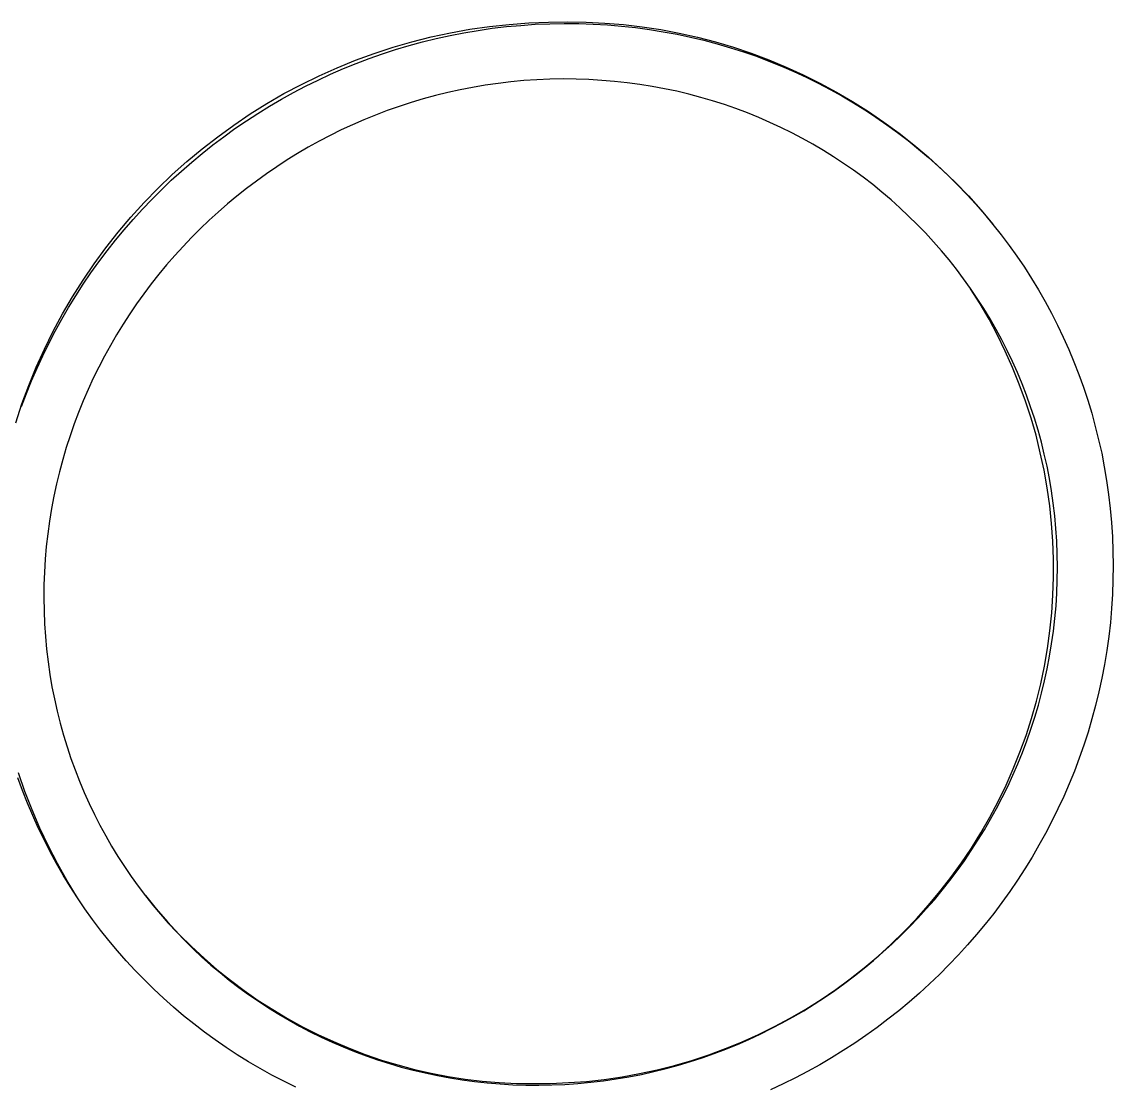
# Model space of a CAD drawing. Header units: millimetres. Extents: x -665 to 1920, y -373 to 1434.
# Drawn here: x 3.8 to 14.24, y 324.57 to 334.75 of the extents above; entities that cross this region are included whole.
import ezdxf

# ---------------------------------------------------------------- set-up
doc = ezdxf.new("R2010")
doc.units = ezdxf.units.MM
doc.header["$MEASUREMENT"] = 0
doc.layers.add('Utwórz2D linie widoczne', color=7, linetype='Continuous', true_color=0x000000)

msp = doc.modelspace()

# ---------------------------------------------------------------- linework, layer by layer
at = {"layer": 'Utwórz2D linie widoczne'}
for p, q in [((8.648, 334.737), (8.837, 334.744)), ((8.837, 334.744), (9.016, 334.748)), ((9.016, 334.748), (9.196, 334.745)), ((9.196, 334.745), (9.375, 334.736)), ((7.713, 334.603), (7.898, 334.642)), ((7.894, 334.618), (8.027, 334.644)), ((7.898, 334.642), (8.084, 334.676)), ((8.027, 334.644), (8.162, 334.666)), ((8.084, 334.676), (8.271, 334.703)), ((8.162, 334.666), (8.297, 334.686)), ((8.271, 334.703), (8.459, 334.723)), ((8.297, 334.686), (8.433, 334.702)), ((8.433, 334.702), (8.571, 334.714)), ((8.459, 334.723), (8.648, 334.737)), ((8.571, 334.714), (8.709, 334.724)), ((8.709, 334.724), (8.848, 334.73)), ((8.848, 334.73), (8.987, 334.732)), ((8.987, 334.732), (9.125, 334.731)), ((9.125, 334.731), (9.262, 334.726)), ((9.262, 334.726), (9.399, 334.718)), ((9.375, 334.736), (9.553, 334.721)), ((9.399, 334.718), (9.534, 334.707)), ((9.534, 334.707), (9.669, 334.693)), ((9.553, 334.721), (9.731, 334.7)), ((9.669, 334.693), (9.802, 334.675)), ((9.731, 334.7), (9.909, 334.673)), ((9.802, 334.675), (9.934, 334.653)), ((9.909, 334.673), (10.085, 334.64)), ((9.934, 334.653), (10.065, 334.629)), ((10.085, 334.64), (10.26, 334.6)), ((7.348, 334.504), (7.529, 334.557)), ((7.501, 334.521), (7.631, 334.556)), ((7.529, 334.557), (7.713, 334.603)), ((7.631, 334.556), (7.762, 334.589)), ((7.762, 334.589), (7.894, 334.618)), ((10.065, 334.629), (10.195, 334.601)), ((10.195, 334.601), (10.323, 334.571)), ((10.26, 334.6), (10.433, 334.555)), ((10.323, 334.571), (10.45, 334.537)), ((10.433, 334.555), (10.605, 334.504)), ((10.45, 334.537), (10.576, 334.5)), ((6.99, 334.381), (7.168, 334.445)), ((7.12, 334.397), (7.246, 334.441)), ((7.168, 334.445), (7.348, 334.504)), ((7.246, 334.441), (7.373, 334.483)), ((7.373, 334.483), (7.501, 334.521)), ((10.576, 334.5), (10.701, 334.46)), ((10.605, 334.504), (10.775, 334.447)), ((10.701, 334.46), (10.824, 334.418)), ((10.775, 334.447), (10.943, 334.384)), ((6.815, 334.309), (6.99, 334.381)), ((6.873, 334.3), (6.996, 334.35)), ((6.996, 334.35), (7.12, 334.397)), ((10.824, 334.418), (10.945, 334.372)), ((10.943, 334.384), (11.108, 334.315)), ((10.945, 334.372), (11.066, 334.323)), ((6.472, 334.149), (6.642, 334.232)), ((6.631, 334.191), (6.751, 334.247)), ((6.642, 334.232), (6.815, 334.309)), ((6.751, 334.247), (6.873, 334.3)), ((11.066, 334.323), (11.184, 334.272)), ((11.108, 334.315), (11.272, 334.241)), ((11.184, 334.272), (11.301, 334.218)), ((11.272, 334.241), (11.432, 334.161)), ((6.305, 334.061), (6.472, 334.149)), ((6.396, 334.071), (6.512, 334.132)), ((6.512, 334.132), (6.631, 334.191)), ((8.11, 334.121), (7.99, 334.098)), ((8.231, 334.141), (8.11, 334.121)), ((8.353, 334.159), (8.231, 334.141)), ((8.476, 334.173), (8.353, 334.159)), ((8.6, 334.185), (8.476, 334.173)), ((8.724, 334.193), (8.6, 334.185)), ((8.849, 334.198), (8.724, 334.193)), ((8.975, 334.201), (8.849, 334.198)), ((9.099, 334.2), (8.975, 334.201)), ((9.223, 334.196), (9.099, 334.2)), ((9.346, 334.188), (9.223, 334.196)), ((9.467, 334.178), (9.346, 334.188)), ((9.588, 334.165), (9.467, 334.178)), ((9.708, 334.149), (9.588, 334.165)), ((9.827, 334.13), (9.708, 334.149)), ((9.945, 334.108), (9.827, 334.13)), ((11.301, 334.218), (11.417, 334.161)), ((11.417, 334.161), (11.53, 334.101)), ((11.432, 334.161), (11.59, 334.076)), ((6.141, 333.966), (6.305, 334.061)), ((6.28, 334.007), (6.396, 334.071)), ((7.753, 334.042), (7.637, 334.01)), ((7.871, 334.071), (7.753, 334.042)), ((7.99, 334.098), (7.871, 334.071)), ((10.062, 334.083), (9.945, 334.108)), ((10.178, 334.055), (10.062, 334.083)), ((10.293, 334.025), (10.178, 334.055)), ((10.406, 333.992), (10.293, 334.025)), ((11.53, 334.101), (11.642, 334.039)), ((11.59, 334.076), (11.745, 333.985)), ((11.642, 334.039), (11.752, 333.974)), ((5.981, 333.866), (6.141, 333.966)), ((6.055, 333.872), (6.167, 333.941)), ((6.167, 333.941), (6.28, 334.007)), ((7.406, 333.939), (7.293, 333.899)), ((7.521, 333.976), (7.406, 333.939)), ((7.637, 334.01), (7.521, 333.976)), ((10.518, 333.956), (10.406, 333.992)), ((10.629, 333.917), (10.518, 333.956)), ((10.738, 333.876), (10.629, 333.917)), ((11.745, 333.985), (11.896, 333.889)), ((11.752, 333.974), (11.861, 333.906)), ((5.824, 333.76), (5.981, 333.866)), ((5.945, 333.8), (6.055, 333.872)), ((7.07, 333.811), (6.961, 333.763)), ((7.181, 333.856), (7.07, 333.811)), ((7.293, 333.899), (7.181, 333.856)), ((10.847, 333.833), (10.738, 333.876)), ((10.954, 333.786), (10.847, 333.833)), ((11.861, 333.906), (11.967, 333.836)), ((11.896, 333.889), (12.044, 333.788)), ((11.967, 333.836), (12.072, 333.763)), ((5.671, 333.649), (5.824, 333.76)), ((5.73, 333.649), (5.836, 333.726)), ((5.836, 333.726), (5.945, 333.8)), ((6.853, 333.713), (6.746, 333.66)), ((6.961, 333.763), (6.853, 333.713)), ((11.059, 333.737), (10.954, 333.786)), ((11.163, 333.686), (11.059, 333.737)), ((12.044, 333.788), (12.189, 333.682)), ((12.072, 333.763), (12.175, 333.688)), ((5.521, 333.533), (5.671, 333.649)), ((5.625, 333.57), (5.73, 333.649)), ((6.641, 333.605), (6.537, 333.548)), ((6.746, 333.66), (6.641, 333.605)), ((11.265, 333.632), (11.163, 333.686)), ((11.366, 333.576), (11.265, 333.632)), ((12.175, 333.688), (12.276, 333.611)), ((12.189, 333.682), (12.33, 333.572)), ((12.276, 333.611), (12.374, 333.531)), ((5.376, 333.412), (5.521, 333.533)), ((5.523, 333.489), (5.625, 333.57)), ((6.537, 333.548), (6.434, 333.488)), ((11.465, 333.518), (11.366, 333.576)), ((11.563, 333.457), (11.465, 333.518)), ((12.33, 333.572), (12.467, 333.456)), ((12.374, 333.531), (12.471, 333.449)), ((5.235, 333.286), (5.376, 333.412)), ((5.324, 333.32), (5.422, 333.406)), ((5.422, 333.406), (5.523, 333.489)), ((6.334, 333.426), (6.235, 333.361)), ((6.434, 333.488), (6.334, 333.426)), ((11.659, 333.394), (11.563, 333.457)), ((11.753, 333.328), (11.659, 333.394)), ((12.467, 333.456), (12.6, 333.336)), ((12.471, 333.449), (12.566, 333.364)), ((5.099, 333.154), (5.235, 333.286)), ((5.227, 333.232), (5.324, 333.32)), ((6.137, 333.294), (6.041, 333.225)), ((6.235, 333.361), (6.137, 333.294)), ((11.846, 333.261), (11.753, 333.328)), ((12.566, 333.364), (12.658, 333.277)), ((12.6, 333.336), (12.728, 333.211)), ((5.133, 333.141), (5.227, 333.232)), ((6.041, 333.225), (5.947, 333.154)), ((11.937, 333.191), (11.846, 333.261)), ((12.026, 333.119), (11.937, 333.191)), ((12.658, 333.277), (12.749, 333.188)), ((12.728, 333.211), (12.853, 333.082)), ((12.749, 333.188), (12.837, 333.097)), ((4.967, 333.019), (5.099, 333.154)), ((5.04, 333.049), (5.133, 333.141)), ((5.855, 333.081), (5.764, 333.006)), ((5.947, 333.154), (5.855, 333.081)), ((12.113, 333.045), (12.026, 333.119)), ((12.837, 333.097), (12.923, 333.003)), ((12.853, 333.082), (12.973, 332.948)), ((4.84, 332.879), (4.967, 333.019)), ((4.95, 332.954), (5.04, 333.049)), ((5.764, 333.006), (5.675, 332.928)), ((12.198, 332.969), (12.113, 333.045)), ((12.281, 332.89), (12.198, 332.969)), ((12.923, 333.003), (13.006, 332.908)), ((4.718, 332.734), (4.84, 332.879)), ((4.862, 332.858), (4.95, 332.954)), ((5.675, 332.928), (5.588, 332.849)), ((12.363, 332.81), (12.281, 332.89)), ((12.973, 332.948), (13.088, 332.811)), ((13.006, 332.908), (13.087, 332.81)), ((4.777, 332.759), (4.862, 332.858)), ((5.503, 332.768), (5.42, 332.684)), ((5.588, 332.849), (5.503, 332.768)), ((12.442, 332.728), (12.363, 332.81)), ((13.087, 332.81), (13.166, 332.711)), ((4.601, 332.585), (4.718, 332.734)), ((4.612, 332.556), (4.693, 332.658)), ((4.693, 332.658), (4.777, 332.759)), ((5.42, 332.684), (5.339, 332.599)), ((12.519, 332.644), (12.442, 332.728)), ((13.166, 332.711), (13.242, 332.609)), ((4.489, 332.433), (4.601, 332.585)), ((4.534, 332.452), (4.612, 332.556)), ((5.339, 332.599), (5.26, 332.512)), ((12.595, 332.558), (12.519, 332.644)), ((12.668, 332.47), (12.595, 332.558)), ((13.242, 332.609), (13.316, 332.506)), ((4.458, 332.345), (4.534, 332.452)), ((5.26, 332.512), (5.182, 332.423)), ((12.739, 332.38), (12.668, 332.47)), ((13.316, 332.506), (13.388, 332.401)), ((4.383, 332.276), (4.489, 332.433)), ((4.384, 332.237), (4.458, 332.345)), ((5.182, 332.423), (5.107, 332.333)), ((12.807, 332.289), (12.739, 332.38)), ((13.388, 332.401), (13.457, 332.293)), ((4.282, 332.116), (4.383, 332.276)), ((4.313, 332.128), (4.384, 332.237)), ((5.034, 332.241), (4.964, 332.147)), ((5.107, 332.333), (5.034, 332.241)), ((12.874, 332.196), (12.807, 332.289)), ((13.457, 332.293), (13.523, 332.184)), ((4.964, 332.147), (4.895, 332.051)), ((12.964, 332.05), (12.873, 332.195)), ((12.938, 332.101), (12.874, 332.196)), ((13.523, 332.184), (13.586, 332.073)), ((4.186, 331.953), (4.282, 332.116)), ((4.244, 332.016), (4.313, 332.128)), ((4.895, 332.051), (4.829, 331.954)), ((13, 332.004), (12.938, 332.101)), ((13.05, 331.902), (12.964, 332.05)), ((13.586, 332.073), (13.647, 331.961)), ((4.097, 331.787), (4.186, 331.953)), ((4.179, 331.903), (4.244, 332.016)), ((4.829, 331.954), (4.765, 331.855)), ((13.06, 331.906), (13, 332.004)), ((13.647, 331.961), (13.705, 331.847)), ((4.115, 331.788), (4.179, 331.903)), ((4.765, 331.855), (4.703, 331.754)), ((13.131, 331.75), (13.05, 331.902)), ((13.117, 331.806), (13.06, 331.906)), ((13.705, 331.847), (13.761, 331.731)), ((4.013, 331.617), (4.097, 331.787)), ((4.055, 331.672), (4.115, 331.788)), ((4.703, 331.754), (4.644, 331.652)), ((13.172, 331.705), (13.117, 331.806)), ((13.206, 331.596), (13.131, 331.75)), ((13.761, 331.731), (13.813, 331.613)), ((3.935, 331.445), (4.013, 331.617)), ((3.997, 331.554), (4.055, 331.672)), ((4.644, 331.652), (4.587, 331.549)), ((13.224, 331.602), (13.172, 331.705)), ((13.813, 331.613), (13.863, 331.494)), ((3.942, 331.435), (3.997, 331.554)), ((4.587, 331.549), (4.532, 331.444)), ((13.276, 331.44), (13.206, 331.596)), ((13.274, 331.498), (13.224, 331.602)), ((3.863, 331.27), (3.935, 331.445)), ((3.89, 331.314), (3.942, 331.435)), ((4.532, 331.444), (4.48, 331.338)), ((13.322, 331.392), (13.274, 331.498)), ((13.34, 331.281), (13.276, 331.44)), ((13.863, 331.494), (13.91, 331.374)), ((3.84, 331.192), (3.89, 331.314)), ((4.48, 331.338), (4.43, 331.231)), ((13.367, 331.284), (13.322, 331.392)), ((13.91, 331.374), (13.954, 331.252)), ((3.797, 331.092), (3.863, 331.27)), ((4.43, 331.231), (4.383, 331.122)), ((13.399, 331.12), (13.34, 331.281)), ((13.409, 331.176), (13.367, 331.284)), ((13.954, 331.252), (13.995, 331.128)), ((3.738, 330.913), (3.797, 331.092)), ((3.794, 331.068), (3.84, 331.192)), ((4.383, 331.122), (4.339, 331.012)), ((13.452, 330.957), (13.399, 331.12)), ((13.448, 331.066), (13.409, 331.176)), ((13.995, 331.128), (14.033, 331.003)), ((4.339, 331.012), (4.297, 330.901)), ((13.485, 330.955), (13.448, 331.066)), ((14.033, 331.003), (14.067, 330.877)), ((4.297, 330.901), (4.258, 330.788)), ((13.5, 330.792), (13.452, 330.957)), ((13.519, 330.842), (13.485, 330.955)), ((4.258, 330.788), (4.221, 330.675)), ((13.541, 330.626), (13.5, 330.792)), ((13.551, 330.728), (13.519, 330.842)), ((14.067, 330.877), (14.099, 330.749)), ((4.221, 330.675), (4.188, 330.56)), ((13.579, 330.613), (13.551, 330.728)), ((14.099, 330.749), (14.128, 330.62)), ((13.577, 330.458), (13.541, 330.626)), ((13.605, 330.497), (13.579, 330.613)), ((14.128, 330.62), (14.153, 330.49)), ((4.188, 330.56), (4.157, 330.444)), ((13.628, 330.38), (13.605, 330.497)), ((14.153, 330.49), (14.175, 330.359)), ((4.157, 330.444), (4.128, 330.327)), ((13.607, 330.289), (13.577, 330.458)), ((13.648, 330.262), (13.628, 330.38)), ((14.175, 330.359), (14.194, 330.226)), ((4.128, 330.327), (4.103, 330.21)), ((13.631, 330.119), (13.607, 330.289)), ((13.665, 330.142), (13.648, 330.262)), ((4.103, 330.21), (4.08, 330.091)), ((14.194, 330.226), (14.21, 330.093)), ((4.08, 330.091), (4.061, 329.971)), ((13.649, 329.949), (13.631, 330.119)), ((13.679, 330.022), (13.665, 330.142)), ((14.21, 330.093), (14.222, 329.958)), ((4.061, 329.971), (4.044, 329.851)), ((13.662, 329.778), (13.649, 329.949)), ((13.69, 329.9), (13.679, 330.022)), ((14.222, 329.958), (14.231, 329.822)), ((4.044, 329.851), (4.031, 329.729)), ((13.698, 329.778), (13.69, 329.9)), ((13.668, 329.607), (13.662, 329.778)), ((13.703, 329.655), (13.698, 329.778)), ((14.231, 329.822), (14.236, 329.685)), ((4.031, 329.729), (4.02, 329.607)), ((13.704, 329.531), (13.703, 329.655)), ((14.236, 329.685), (14.238, 329.548)), ((4.02, 329.607), (4.013, 329.484)), ((13.668, 329.435), (13.668, 329.607)), ((13.703, 329.407), (13.704, 329.531)), ((14.238, 329.548), (14.236, 329.41)), ((4.013, 329.484), (4.008, 329.361)), ((13.662, 329.264), (13.668, 329.435)), ((4.008, 329.361), (4.007, 329.236)), ((13.698, 329.283), (13.703, 329.407)), ((14.236, 329.41), (14.231, 329.273)), ((4.007, 329.236), (4.009, 329.112)), ((13.651, 329.093), (13.662, 329.264)), ((13.691, 329.161), (13.698, 329.283)), ((14.231, 329.273), (14.223, 329.136)), ((4.009, 329.112), (4.014, 328.989)), ((13.68, 329.039), (13.691, 329.161)), ((14.223, 329.136), (14.211, 329.001)), ((13.633, 328.922), (13.651, 329.093)), ((13.666, 328.918), (13.68, 329.039)), ((14.211, 329.001), (14.195, 328.866)), ((4.014, 328.989), (4.022, 328.867)), ((13.61, 328.752), (13.633, 328.922)), ((13.649, 328.797), (13.666, 328.918)), ((4.022, 328.867), (4.033, 328.745)), ((13.63, 328.678), (13.649, 328.797)), ((14.195, 328.866), (14.177, 328.733)), ((4.033, 328.745), (4.048, 328.625)), ((13.58, 328.584), (13.61, 328.752)), ((14.177, 328.733), (14.155, 328.6)), ((4.048, 328.625), (4.065, 328.505)), ((13.545, 328.416), (13.58, 328.584)), ((13.607, 328.559), (13.63, 328.678)), ((14.155, 328.6), (14.13, 328.469)), ((4.065, 328.505), (4.085, 328.387)), ((13.581, 328.442), (13.607, 328.559)), ((4.085, 328.387), (4.108, 328.27)), ((13.504, 328.249), (13.545, 328.416)), ((13.553, 328.325), (13.581, 328.442)), ((14.13, 328.469), (14.101, 328.338)), ((4.108, 328.27), (4.134, 328.154)), ((13.522, 328.21), (13.553, 328.325)), ((14.101, 328.338), (14.07, 328.209)), ((13.457, 328.084), (13.504, 328.249)), ((13.488, 328.095), (13.522, 328.21)), ((14.07, 328.209), (14.035, 328.08)), ((4.134, 328.154), (4.163, 328.039)), ((13.404, 327.921), (13.457, 328.084)), ((13.451, 327.982), (13.488, 328.095)), ((14.035, 328.08), (13.998, 327.953)), ((4.163, 328.039), (4.195, 327.925)), ((13.412, 327.869), (13.451, 327.982)), ((4.195, 327.925), (4.229, 327.812)), ((13.346, 327.76), (13.404, 327.921)), ((13.37, 327.758), (13.412, 327.869)), ((13.998, 327.953), (13.957, 327.827)), ((4.229, 327.812), (4.266, 327.701)), ((13.282, 327.601), (13.346, 327.76)), ((13.326, 327.649), (13.37, 327.758)), ((13.957, 327.827), (13.913, 327.703)), ((4.266, 327.701), (4.306, 327.591)), ((13.279, 327.54), (13.326, 327.649)), ((13.913, 327.703), (13.867, 327.58)), ((3.827, 327.384), (3.765, 327.562)), ((4.306, 327.591), (4.348, 327.483)), ((13.213, 327.444), (13.282, 327.601)), ((13.229, 327.433), (13.279, 327.54)), ((13.867, 327.58), (13.817, 327.458)), ((3.804, 327.394), (3.76, 327.516)), ((4.348, 327.483), (4.393, 327.376)), ((13.138, 327.29), (13.213, 327.444)), ((13.817, 327.458), (13.765, 327.337)), ((3.851, 327.273), (3.804, 327.394)), ((3.896, 327.208), (3.827, 327.384)), ((4.393, 327.376), (4.441, 327.27)), ((13.177, 327.327), (13.229, 327.433)), ((13.765, 327.337), (13.71, 327.218)), ((3.901, 327.154), (3.851, 327.273)), ((4.441, 327.27), (4.491, 327.166)), ((13.058, 327.138), (13.138, 327.29)), ((13.122, 327.222), (13.177, 327.327)), ((3.97, 327.034), (3.896, 327.208)), ((3.954, 327.037), (3.901, 327.154)), ((4.491, 327.166), (4.544, 327.063)), ((12.973, 326.99), (13.058, 327.138)), ((13.065, 327.119), (13.122, 327.222)), ((13.71, 327.218), (13.652, 327.101)), ((4.01, 326.921), (3.954, 327.037)), ((4.051, 326.863), (3.97, 327.034)), ((4.544, 327.063), (4.599, 326.962)), ((12.944, 326.918), (13.006, 327.018)), ((13.006, 327.018), (13.065, 327.119)), ((13.652, 327.101), (13.591, 326.984)), ((4.068, 326.807), (4.01, 326.921)), ((4.599, 326.962), (4.656, 326.862)), ((12.88, 326.819), (12.944, 326.918)), ((12.882, 326.844), (12.973, 326.99)), ((13.591, 326.984), (13.528, 326.87)), ((4.138, 326.695), (4.051, 326.863)), ((4.656, 326.862), (4.716, 326.764)), ((12.787, 326.702), (12.882, 326.844)), ((12.814, 326.722), (12.88, 326.819)), ((13.528, 326.87), (13.462, 326.757)), ((4.129, 326.695), (4.068, 326.807)), ((4.716, 326.764), (4.778, 326.667)), ((12.745, 326.626), (12.814, 326.722)), ((13.462, 326.757), (13.394, 326.646)), ((4.193, 326.584), (4.129, 326.695)), ((4.23, 326.529), (4.138, 326.695)), ((4.778, 326.667), (4.843, 326.573)), ((12.675, 326.533), (12.745, 326.626)), ((12.686, 326.563), (12.787, 326.702)), ((13.394, 326.646), (13.323, 326.537)), ((4.259, 326.475), (4.193, 326.584)), ((4.328, 326.368), (4.23, 326.529)), ((4.843, 326.573), (4.91, 326.48)), ((12.581, 326.427), (12.686, 326.563)), ((12.602, 326.441), (12.675, 326.533)), ((13.323, 326.537), (13.249, 326.429)), ((4.329, 326.368), (4.259, 326.475)), ((4.91, 326.48), (4.979, 326.388)), ((12.471, 326.296), (12.581, 326.427)), ((12.527, 326.35), (12.602, 326.441)), ((13.249, 326.429), (13.173, 326.323)), ((4.4, 326.263), (4.329, 326.368)), ((4.979, 326.389), (5.083, 326.261)), ((4.979, 326.388), (5.05, 326.299)), ((5.05, 326.299), (5.123, 326.211)), ((12.357, 326.168), (12.471, 326.296)), ((12.45, 326.262), (12.527, 326.35)), ((13.173, 326.323), (13.095, 326.219)), ((4.474, 326.159), (4.4, 326.263)), ((5.083, 326.261), (5.191, 326.138)), ((5.123, 326.211), (5.198, 326.125)), ((12.371, 326.175), (12.45, 326.262)), ((13.095, 326.219), (13.014, 326.117)), ((4.551, 326.058), (4.474, 326.159)), ((5.191, 326.138), (5.303, 326.018)), ((5.198, 326.125), (5.276, 326.041)), ((12.207, 326.007), (12.29, 326.09)), ((12.238, 326.044), (12.357, 326.168)), ((12.29, 326.09), (12.371, 326.175)), ((13.014, 326.117), (12.931, 326.016)), ((4.63, 325.959), (4.551, 326.058)), ((5.276, 326.041), (5.355, 325.959)), ((5.303, 326.018), (5.42, 325.902)), ((12.115, 325.925), (12.238, 326.044)), ((12.122, 325.926), (12.207, 326.007)), ((12.931, 326.016), (12.845, 325.918)), ((4.711, 325.861), (4.63, 325.959)), ((5.355, 325.959), (5.437, 325.879)), ((5.42, 325.902), (5.54, 325.79)), ((5.437, 325.879), (5.52, 325.801)), ((11.988, 325.81), (12.115, 325.925)), ((12.035, 325.847), (12.122, 325.926)), ((12.845, 325.918), (12.757, 325.822)), ((4.795, 325.766), (4.711, 325.861)), ((4.881, 325.673), (4.795, 325.766)), ((5.52, 325.801), (5.606, 325.725)), ((5.54, 325.79), (5.664, 325.683)), ((11.856, 325.694), (11.946, 325.769)), ((11.857, 325.699), (11.988, 325.81)), ((11.946, 325.769), (12.035, 325.847)), ((12.757, 325.822), (12.667, 325.727)), ((4.969, 325.582), (4.881, 325.673)), ((5.606, 325.725), (5.693, 325.652)), ((5.664, 325.683), (5.792, 325.58)), ((11.723, 325.593), (11.857, 325.699)), ((11.764, 325.621), (11.856, 325.694)), ((12.667, 325.727), (12.575, 325.635)), ((5.06, 325.493), (4.969, 325.582)), ((5.693, 325.652), (5.782, 325.58)), ((5.782, 325.58), (5.873, 325.51)), ((5.792, 325.58), (5.924, 325.481)), ((11.584, 325.492), (11.723, 325.593)), ((11.67, 325.55), (11.764, 325.621)), ((12.575, 325.635), (12.481, 325.545)), ((5.152, 325.407), (5.06, 325.493)), ((5.873, 325.51), (5.965, 325.443)), ((5.924, 325.481), (6.059, 325.387)), ((11.443, 325.395), (11.584, 325.492)), ((11.477, 325.415), (11.574, 325.481)), ((11.574, 325.481), (11.67, 325.55)), ((12.384, 325.457), (12.286, 325.371)), ((12.481, 325.545), (12.384, 325.457)), ((5.247, 325.322), (5.152, 325.407)), ((5.965, 325.443), (6.06, 325.378)), ((6.059, 325.387), (6.197, 325.298)), ((6.06, 325.378), (6.156, 325.315)), ((11.277, 325.288), (11.378, 325.351)), ((11.298, 325.304), (11.443, 325.395)), ((11.378, 325.351), (11.477, 325.415)), ((12.286, 325.371), (12.186, 325.288)), ((5.344, 325.24), (5.247, 325.322)), ((6.156, 325.315), (6.254, 325.254)), ((6.197, 325.298), (6.338, 325.214)), ((6.254, 325.254), (6.353, 325.196)), ((11.149, 325.218), (11.298, 325.304)), ((11.175, 325.229), (11.277, 325.288)), ((12.186, 325.288), (12.083, 325.207)), ((5.443, 325.161), (5.344, 325.24)), ((5.544, 325.083), (5.443, 325.161)), ((6.338, 325.214), (6.481, 325.135)), ((6.353, 325.196), (6.454, 325.14)), ((6.454, 325.14), (6.556, 325.086)), ((10.966, 325.116), (11.072, 325.171)), ((10.998, 325.137), (11.149, 325.218)), ((11.072, 325.171), (11.175, 325.229)), ((12.083, 325.207), (11.979, 325.128)), ((5.647, 325.009), (5.544, 325.083)), ((6.481, 325.135), (6.628, 325.061)), ((6.556, 325.086), (6.66, 325.035)), ((6.628, 325.061), (6.777, 324.992)), ((6.66, 325.035), (6.765, 324.987)), ((10.688, 324.99), (10.845, 325.061)), ((10.752, 325.013), (10.86, 325.064)), ((10.845, 325.061), (10.998, 325.137)), ((10.86, 325.064), (10.966, 325.116)), ((11.873, 325.052), (11.765, 324.978)), ((11.979, 325.128), (11.873, 325.052)), ((5.751, 324.936), (5.647, 325.009)), ((5.858, 324.866), (5.751, 324.936)), ((6.765, 324.987), (6.872, 324.941)), ((6.777, 324.992), (6.928, 324.928)), ((6.872, 324.941), (6.98, 324.897)), ((10.529, 324.926), (10.688, 324.99)), ((10.532, 324.921), (10.643, 324.966)), ((10.643, 324.966), (10.752, 325.013)), ((11.765, 324.978), (11.655, 324.906)), ((5.966, 324.799), (5.858, 324.866)), ((6.928, 324.928), (7.082, 324.869)), ((6.98, 324.897), (7.09, 324.856)), ((7.082, 324.869), (7.237, 324.816)), ((7.09, 324.856), (7.201, 324.818)), ((10.193, 324.801), (10.307, 324.838)), ((10.206, 324.813), (10.369, 324.866)), ((10.307, 324.838), (10.42, 324.878)), ((10.369, 324.866), (10.529, 324.926)), ((10.42, 324.878), (10.532, 324.921)), ((11.543, 324.837), (11.43, 324.771)), ((11.655, 324.906), (11.543, 324.837)), ((6.077, 324.734), (5.966, 324.799)), ((6.189, 324.672), (6.077, 324.734)), ((7.201, 324.818), (7.313, 324.782)), ((7.237, 324.816), (7.395, 324.769)), ((7.313, 324.782), (7.426, 324.749)), ((7.395, 324.769), (7.553, 324.726)), ((7.426, 324.749), (7.54, 324.719)), ((7.553, 324.726), (7.713, 324.69)), ((9.707, 324.686), (9.875, 324.723)), ((9.843, 324.706), (9.961, 324.735)), ((9.875, 324.723), (10.041, 324.765)), ((9.961, 324.735), (10.078, 324.766)), ((10.041, 324.765), (10.206, 324.813)), ((10.078, 324.766), (10.193, 324.801)), ((11.43, 324.771), (11.315, 324.707)), ((6.302, 324.613), (6.189, 324.672)), ((7.54, 324.719), (7.656, 324.692)), ((7.656, 324.692), (7.773, 324.667)), ((7.713, 324.69), (7.875, 324.659)), ((7.773, 324.667), (7.891, 324.645)), ((7.875, 324.659), (8.037, 324.634)), ((7.891, 324.645), (8.009, 324.626)), ((8.009, 324.626), (8.129, 324.61)), ((8.037, 324.634), (8.2, 324.614)), ((9.199, 324.612), (9.369, 324.631)), ((9.24, 324.603), (9.363, 324.618)), ((9.363, 324.618), (9.484, 324.636)), ((9.369, 324.631), (9.539, 324.656)), ((9.484, 324.636), (9.605, 324.656)), ((9.539, 324.656), (9.707, 324.686)), ((9.605, 324.656), (9.725, 324.679)), ((9.725, 324.679), (9.843, 324.706)), ((11.198, 324.646), (11.08, 324.588)), ((11.315, 324.707), (11.198, 324.646)), ((6.418, 324.556), (6.302, 324.613)), ((8.129, 324.61), (8.25, 324.597)), ((8.2, 324.614), (8.364, 324.6)), ((8.25, 324.597), (8.372, 324.587)), ((8.364, 324.6), (8.528, 324.592)), ((8.372, 324.587), (8.495, 324.58)), ((8.495, 324.58), (8.618, 324.576)), ((8.528, 324.592), (8.692, 324.59)), ((8.618, 324.576), (8.742, 324.576)), ((8.692, 324.59), (8.856, 324.593)), ((8.742, 324.576), (8.867, 324.578)), ((8.856, 324.593), (9.028, 324.6)), ((8.867, 324.578), (8.992, 324.583)), ((8.992, 324.583), (9.117, 324.592)), ((9.028, 324.6), (9.199, 324.612)), ((9.117, 324.592), (9.24, 324.603)), ((11.08, 324.588), (10.96, 324.532))]:
    msp.add_line(p, q, dxfattribs=at)

doc.saveas('drawing.dxf')
